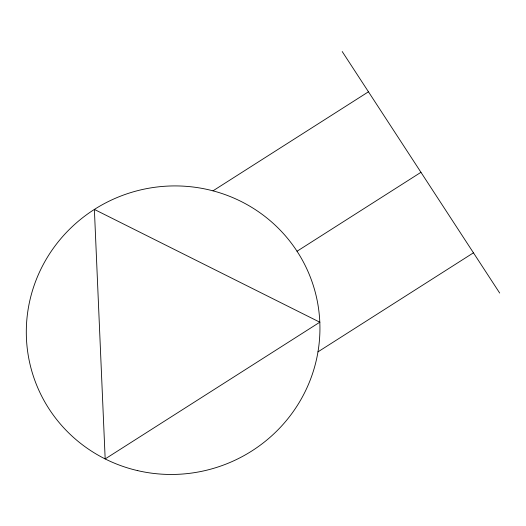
<?xml version="1.0" encoding="UTF-8"?>
<svg xmlns="http://www.w3.org/2000/svg" width="526" height="526" viewBox="0 0 526 526"><rect width="100%" height="100%" fill="white"/><g stroke="black" fill="none" stroke-linecap="round" stroke-linejoin="round"><path stroke-width="0.79" d="M212.984 190.839L368.463 91.794M297.039 251.244L420.958 172.304M317.98 351.855L473.453 252.815M342.209 51.541L499.7 293.067M319.808 322.201L105.174 458.935L94.378 209.427L319.808 322.201M137.773 470.658A147.129 143.966 -18.2 0 0 314.2 288.465A147.129 143.966 -18.2 0 0 67.381 231.44A147.129 143.966 -18.2 0 0 137.773 470.658"/></g></svg>
